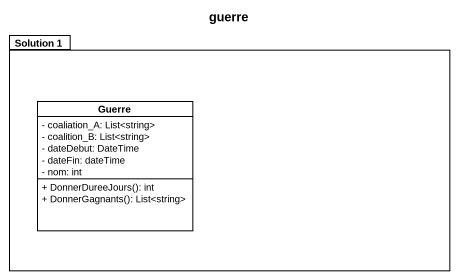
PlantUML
@startuml
title guerre
hide circle
hide empty members
skinparam classAttributeIconSize 0
package "Solution 1" as Solution_1 {
  class Guerre {
    - coaliation_A: List<string>
    - coalition_B: List<string>
    - dateDebut: DateTime
    - dateFin: dateTime
    - nom: int
    + DonnerDureeJours(): int
    + DonnerGagnants(): List<string>
  }
}
@enduml
